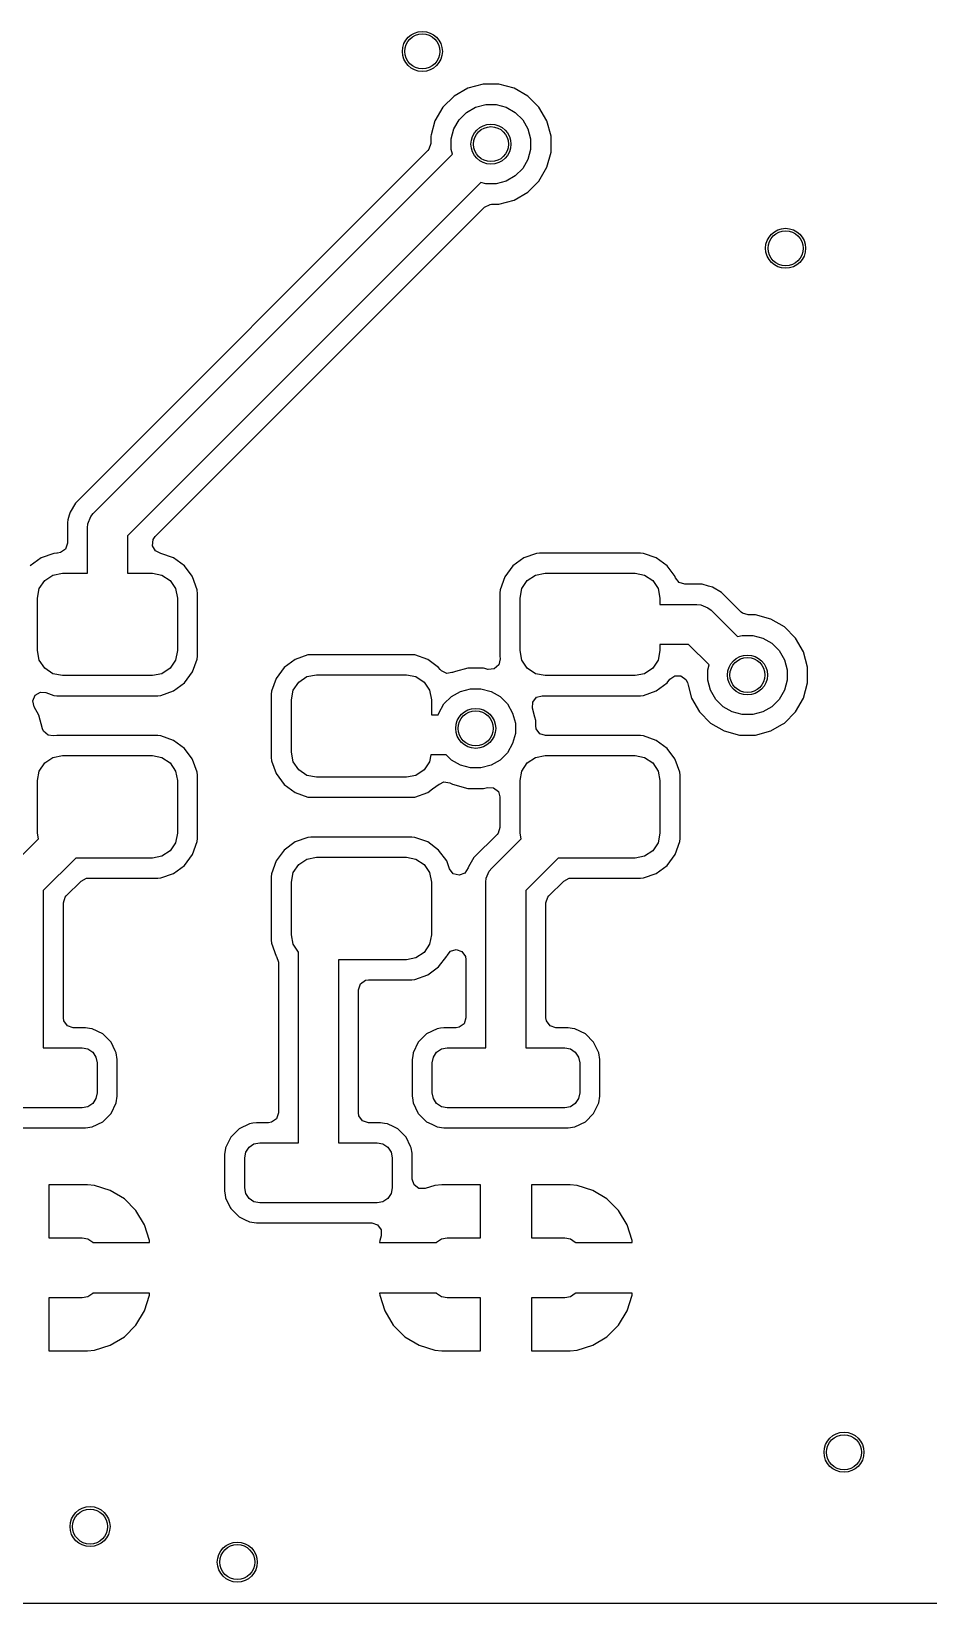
# Model space of a CAD drawing. Extents: x 3.9 to 7.48, y -4.89 to -2.91.
# Drawn here: x 6.009 to 6.362, y -4.887 to -4.268 of the extents above; entities that cross this region are included whole.
import ezdxf

# ---------------------------------------------------------------- set-up
doc = ezdxf.new("R2010")
doc.units = 0
doc.header["$MEASUREMENT"] = 0
doc.layers.add('BLACK', color=7, linetype='CONTINUOUS')

msp = doc.modelspace()

# ---------------------------------------------------------------- linework, layer by layer
at = {"layer": 'BLACK', "linetype": 'CONTINUOUS'}
for p, q in [((6.18656, -4.28888), (6.18055, -4.29049)), ((6.19279, -4.28888), (6.18656, -4.28888)), ((6.1988, -4.29049), (6.19279, -4.28888)), ((6.17516, -4.2936), (6.17076, -4.298)), ((6.18055, -4.29049), (6.17516, -4.2936)), ((6.20419, -4.2936), (6.1988, -4.29049)), ((6.20859, -4.298), (6.20419, -4.2936)), ((6.17076, -4.298), (6.16764, -4.30339)), ((6.17718, -4.30293), (6.18009, -4.30002)), ((6.18009, -4.30002), (6.18365, -4.29797)), ((6.18365, -4.29797), (6.18762, -4.2969)), ((6.18762, -4.2969), (6.19173, -4.2969)), ((6.19173, -4.2969), (6.1957, -4.29797)), ((6.1957, -4.29797), (6.19926, -4.30002)), ((6.19926, -4.30002), (6.20217, -4.30293)), ((6.21171, -4.30339), (6.20859, -4.298)), ((6.16764, -4.30339), (6.16617, -4.30891)), ((6.17406, -4.31046), (6.17513, -4.30649)), ((6.17513, -4.30649), (6.17718, -4.30293)), ((6.20217, -4.30293), (6.20422, -4.30649)), ((6.20422, -4.30649), (6.20529, -4.31046)), ((6.21332, -4.3094), (6.21171, -4.30339)), ((6.16603, -4.31225), (6.16529, -4.31454)), ((6.16617, -4.30891), (6.16603, -4.3094)), ((6.16603, -4.3094), (6.16603, -4.31225)), ((6.17406, -4.31457), (6.17406, -4.31046)), ((6.20529, -4.31046), (6.20529, -4.31457)), ((6.21332, -4.31563), (6.21332, -4.3094)), ((6.16489, -4.315), (6.02606, -4.45384)), ((6.03311, -4.45795), (6.17457, -4.31648)), ((6.16529, -4.31454), (6.16489, -4.315)), ((6.17457, -4.31648), (6.17406, -4.31457)), ((6.20422, -4.31854), (6.20217, -4.3221)), ((6.20529, -4.31457), (6.20422, -4.31854)), ((6.21171, -4.32164), (6.21332, -4.31563)), ((6.19926, -4.32501), (6.1957, -4.32707)), ((6.20217, -4.3221), (6.19926, -4.32501)), ((6.20859, -4.32703), (6.21171, -4.32164)), ((6.18571, -4.32762), (6.04655, -4.46678)), ((6.18762, -4.32813), (6.18571, -4.32762)), ((6.19173, -4.32813), (6.18762, -4.32813)), ((6.1957, -4.32707), (6.19173, -4.32813)), ((6.1988, -4.33455), (6.20419, -4.33143)), ((6.20419, -4.33143), (6.20859, -4.32703)), ((6.05748, -4.46701), (6.18719, -4.3373)), ((6.18719, -4.3373), (6.18934, -4.33621)), ((6.18934, -4.33621), (6.18995, -4.33616)), ((6.18995, -4.33616), (6.19279, -4.33616)), ((6.19279, -4.33616), (6.1988, -4.33455)), ((6.19279, -4.33616), (6.19279, -4.33616)), ((6.02606, -4.45384), (6.02398, -4.45743)), ((6.02317, -4.46044), (6.02291, -4.46144)), ((6.02291, -4.46144), (6.02291, -4.46962)), ((6.02368, -4.45857), (6.02317, -4.46044)), ((6.02317, -4.46044), (6.02317, -4.46044)), ((6.02317, -4.46044), (6.02317, -4.46044)), ((6.02398, -4.45743), (6.02368, -4.45857)), ((6.0308, -4.46352), (6.03095, -4.46198)), ((6.03095, -4.46198), (6.03213, -4.45914)), ((6.03213, -4.45914), (6.03311, -4.45795)), ((6.0308, -4.48141), (6.0308, -4.46352)), ((6.04655, -4.46678), (6.04655, -4.48141)), ((6.05643, -4.47062), (6.05666, -4.46822)), ((6.05666, -4.46822), (6.05748, -4.46701)), ((6.01762, -4.47363), (6.01258, -4.4754)), ((6.01882, -4.47352), (6.01762, -4.47363)), ((6.01762, -4.47363), (6.01762, -4.47363)), ((6.01901, -4.47352), (6.01882, -4.47352)), ((6.02021, -4.47333), (6.01901, -4.47352)), ((6.02216, -4.47191), (6.02021, -4.47333)), ((6.02291, -4.46962), (6.02216, -4.47191)), ((6.05766, -4.47269), (6.05643, -4.47062)), ((6.05951, -4.47349), (6.05766, -4.47269)), ((6.05949, -4.47358), (6.05951, -4.47349)), ((6.05973, -4.47363), (6.05949, -4.47358)), ((6.06477, -4.4754), (6.05973, -4.47363)), ((6.05973, -4.47363), (6.05973, -4.47363)), ((6.05973, -4.47363), (6.05973, -4.47363)), ((6.20762, -4.47363), (6.20258, -4.4754)), ((6.20882, -4.47352), (6.20762, -4.47363)), ((6.20762, -4.47363), (6.20762, -4.47363)), ((6.24853, -4.47352), (6.20882, -4.47352)), ((6.20882, -4.47352), (6.20882, -4.47352)), ((6.24973, -4.47363), (6.24853, -4.47352)), ((6.24853, -4.47352), (6.24853, -4.47352)), ((6.25477, -4.4754), (6.24973, -4.47363)), ((6.24973, -4.47363), (6.24973, -4.47363)), ((6.01258, -4.4754), (6.00828, -4.47857)), ((6.06907, -4.47857), (6.06477, -4.4754)), ((6.072, -4.48254), (6.06907, -4.47857)), ((6.06907, -4.47857), (6.06907, -4.47857)), ((6.06907, -4.47857), (6.06907, -4.47857)), ((6.06907, -4.47857), (6.06907, -4.47857)), ((6.06907, -4.47857), (6.06907, -4.47857)), ((6.19828, -4.47857), (6.1951, -4.48288)), ((6.20258, -4.4754), (6.19828, -4.47857)), ((6.19828, -4.47857), (6.19828, -4.47857)), ((6.25907, -4.47857), (6.25477, -4.4754)), ((6.26214, -4.48273), (6.25907, -4.47857)), ((6.25907, -4.47857), (6.25907, -4.47857)), ((6.25907, -4.47857), (6.25907, -4.47857)), ((6.25907, -4.47857), (6.25907, -4.47857)), ((6.25907, -4.47857), (6.25907, -4.47857)), ((6.01112, -4.49126), (6.01187, -4.48749)), ((6.01187, -4.48749), (6.014, -4.4843)), ((6.014, -4.4843), (6.01719, -4.48216)), ((6.01719, -4.48216), (6.02096, -4.48141)), ((6.02096, -4.48141), (6.0308, -4.48141)), ((6.04655, -4.48141), (6.05639, -4.48141)), ((6.05639, -4.48141), (6.06016, -4.48216)), ((6.06016, -4.48216), (6.06335, -4.4843)), ((6.06335, -4.4843), (6.06548, -4.48749)), ((6.06548, -4.48749), (6.06623, -4.49126)), ((6.07225, -4.48288), (6.072, -4.48254)), ((6.07402, -4.48792), (6.07225, -4.48288)), ((6.1951, -4.48288), (6.19333, -4.48792)), ((6.20112, -4.49126), (6.20186, -4.48749)), ((6.20186, -4.48749), (6.204, -4.4843)), ((6.204, -4.4843), (6.20719, -4.48216)), ((6.20719, -4.48216), (6.21096, -4.48141)), ((6.21096, -4.48141), (6.24639, -4.48141)), ((6.24639, -4.48141), (6.25016, -4.48216)), ((6.25016, -4.48216), (6.25335, -4.4843)), ((6.25335, -4.4843), (6.25548, -4.48749)), ((6.25548, -4.48749), (6.25623, -4.49126)), ((6.26225, -4.48288), (6.26214, -4.48273)), ((6.26237, -4.48321), (6.26225, -4.48288)), ((6.26376, -4.48508), (6.26237, -4.48321)), ((6.26605, -4.48582), (6.26376, -4.48508)), ((6.27283, -4.48582), (6.26605, -4.48582)), ((6.27528, -4.48648), (6.27283, -4.48582)), ((6.27283, -4.48582), (6.27283, -4.48582)), ((6.27684, -4.4869), (6.27528, -4.48648)), ((6.28043, -4.48897), (6.27684, -4.4869)), ((6.27684, -4.4869), (6.27684, -4.4869)), ((6.01112, -4.51193), (6.01112, -4.49126)), ((6.06623, -4.49126), (6.06623, -4.51193)), ((6.07406, -4.48842), (6.07402, -4.48792)), ((6.07413, -4.48912), (6.07406, -4.48842)), ((6.07413, -4.51406), (6.07413, -4.48912)), ((6.07413, -4.48912), (6.07413, -4.48912)), ((6.19333, -4.48792), (6.19322, -4.48912)), ((6.19322, -4.48912), (6.19322, -4.51406)), ((6.19333, -4.48792), (6.19333, -4.48792)), ((6.20112, -4.51193), (6.20112, -4.49126)), ((6.25623, -4.49126), (6.25623, -4.49372)), ((6.28819, -4.49673), (6.28043, -4.48897)), ((6.28043, -4.48897), (6.28043, -4.48897)), ((6.25623, -4.49372), (6.27075, -4.49372)), ((6.27075, -4.49372), (6.27229, -4.49387)), ((6.27229, -4.49387), (6.27512, -4.49504)), ((6.27512, -4.49504), (6.27632, -4.49602)), ((6.27632, -4.49602), (6.28671, -4.50642)), ((6.28866, -4.49713), (6.28819, -4.49673)), ((6.29095, -4.49788), (6.28866, -4.49713)), ((6.29379, -4.49788), (6.29095, -4.49788)), ((6.2998, -4.49949), (6.29379, -4.49788)), ((6.29379, -4.49788), (6.29379, -4.49788)), ((6.30519, -4.5026), (6.2998, -4.49949)), ((6.28671, -4.50642), (6.28862, -4.5059)), ((6.28862, -4.5059), (6.29273, -4.5059)), ((6.29273, -4.5059), (6.2967, -4.50697)), ((6.30959, -4.507), (6.30519, -4.5026)), ((6.01187, -4.51569), (6.01112, -4.51193)), ((6.06623, -4.51193), (6.06548, -4.51569)), ((6.20186, -4.51569), (6.20112, -4.51193)), ((6.25623, -4.51193), (6.25548, -4.51569)), ((6.26749, -4.50947), (6.25623, -4.50947)), ((6.25623, -4.50947), (6.25623, -4.51193)), ((6.27557, -4.51755), (6.26749, -4.50947)), ((6.2967, -4.50697), (6.30026, -4.50902)), ((6.30026, -4.50902), (6.30317, -4.51193)), ((6.30317, -4.51193), (6.30522, -4.51549)), ((6.31271, -4.51239), (6.30959, -4.507)), ((6.014, -4.51889), (6.01187, -4.51569)), ((6.06548, -4.51569), (6.06335, -4.51889)), ((6.07225, -4.52031), (6.07402, -4.51526)), ((6.07402, -4.51526), (6.07413, -4.51406)), ((6.07413, -4.51406), (6.07413, -4.51406)), ((6.11258, -4.5154), (6.10828, -4.51857)), ((6.11762, -4.51363), (6.11258, -4.5154)), ((6.11882, -4.51352), (6.11762, -4.51363)), ((6.11762, -4.51363), (6.11762, -4.51363)), ((6.15853, -4.51352), (6.11882, -4.51352)), ((6.11882, -4.51352), (6.11882, -4.51352)), ((6.15973, -4.51363), (6.15853, -4.51352)), ((6.15853, -4.51352), (6.15853, -4.51352)), ((6.16477, -4.5154), (6.15973, -4.51363)), ((6.15973, -4.51363), (6.15973, -4.51363)), ((6.16907, -4.51857), (6.16477, -4.5154)), ((6.1928, -4.51754), (6.19099, -4.51913)), ((6.19333, -4.51519), (6.1928, -4.51754)), ((6.19322, -4.51406), (6.19333, -4.51519)), ((6.204, -4.51889), (6.20186, -4.51569)), ((6.25548, -4.51569), (6.25335, -4.51889)), ((6.27506, -4.51946), (6.27557, -4.51755)), ((6.30522, -4.51549), (6.30629, -4.51946)), ((6.31432, -4.5184), (6.31271, -4.51239)), ((6.31432, -4.52463), (6.31432, -4.5184)), ((6.01719, -4.52102), (6.014, -4.51889)), ((6.02096, -4.52177), (6.01719, -4.52102)), ((6.05639, -4.52177), (6.02096, -4.52177)), ((6.06016, -4.52102), (6.05639, -4.52177)), ((6.06335, -4.51889), (6.06016, -4.52102)), ((6.06477, -4.52778), (6.06907, -4.52461)), ((6.06907, -4.52461), (6.07225, -4.52031)), ((6.1051, -4.52288), (6.10333, -4.52792)), ((6.10828, -4.51857), (6.1051, -4.52288)), ((6.10828, -4.51857), (6.10828, -4.51857)), ((6.11186, -4.52749), (6.114, -4.5243)), ((6.114, -4.5243), (6.11719, -4.52216)), ((6.11719, -4.52216), (6.12096, -4.52141)), ((6.12096, -4.52141), (6.15639, -4.52141)), ((6.15639, -4.52141), (6.16016, -4.52216)), ((6.16016, -4.52216), (6.16335, -4.5243)), ((6.16335, -4.5243), (6.16548, -4.52749)), ((6.16963, -4.51933), (6.16907, -4.51857)), ((6.16907, -4.51857), (6.16907, -4.51857)), ((6.17016, -4.51991), (6.16963, -4.51933)), ((6.17236, -4.52089), (6.17016, -4.51991)), ((6.17427, -4.52048), (6.17236, -4.52089)), ((6.17431, -4.52058), (6.17427, -4.52048)), ((6.17455, -4.52049), (6.17431, -4.52058)), ((6.17571, -4.52017), (6.17455, -4.52049)), ((6.18056, -4.51888), (6.17571, -4.52017)), ((6.18679, -4.51888), (6.18056, -4.51888)), ((6.18731, -4.51901), (6.18679, -4.51888)), ((6.18844, -4.51932), (6.18731, -4.51901)), ((6.18859, -4.51936), (6.18844, -4.51932)), ((6.19099, -4.51913), (6.18859, -4.51936)), ((6.20719, -4.52102), (6.204, -4.51889)), ((6.21096, -4.52177), (6.20719, -4.52102)), ((6.24639, -4.52177), (6.21096, -4.52177)), ((6.25016, -4.52102), (6.24639, -4.52177)), ((6.25335, -4.51889), (6.25016, -4.52102)), ((6.25477, -4.52778), (6.25907, -4.52461)), ((6.25907, -4.52461), (6.2601, -4.52322)), ((6.2601, -4.52322), (6.26206, -4.52181)), ((6.26206, -4.52181), (6.26447, -4.52183)), ((6.26447, -4.52183), (6.26641, -4.52326)), ((6.26641, -4.52326), (6.267, -4.52452)), ((6.267, -4.52452), (6.26726, -4.52548)), ((6.27506, -4.52357), (6.27506, -4.51946)), ((6.27613, -4.52754), (6.27506, -4.52357)), ((6.30629, -4.52357), (6.30522, -4.52754)), ((6.30629, -4.51946), (6.30629, -4.52357)), ((6.31271, -4.53064), (6.31432, -4.52463)), ((6.00929, -4.53171), (6.01026, -4.52951)), ((6.01026, -4.52951), (6.01235, -4.52831)), ((6.01235, -4.52831), (6.01445, -4.52844)), ((6.01445, -4.52844), (6.01762, -4.52955)), ((6.01762, -4.52955), (6.01882, -4.52966)), ((6.01882, -4.52966), (6.01882, -4.52966)), ((6.01882, -4.52966), (6.01882, -4.52966)), ((6.01882, -4.52966), (6.05853, -4.52966)), ((6.05853, -4.52966), (6.05973, -4.52955)), ((6.05853, -4.52966), (6.05853, -4.52966)), ((6.05973, -4.52955), (6.06477, -4.52778)), ((6.10333, -4.52792), (6.10322, -4.52912)), ((6.10322, -4.52912), (6.10322, -4.55406)), ((6.10333, -4.52792), (6.10333, -4.52792)), ((6.11112, -4.53126), (6.11186, -4.52749)), ((6.16548, -4.52749), (6.16623, -4.53126)), ((6.17118, -4.53293), (6.17409, -4.53002)), ((6.17409, -4.53002), (6.17765, -4.52797)), ((6.17765, -4.52797), (6.18162, -4.5269)), ((6.18162, -4.5269), (6.18573, -4.5269)), ((6.18573, -4.5269), (6.1897, -4.52797)), ((6.1897, -4.52797), (6.19326, -4.53002)), ((6.19326, -4.53002), (6.19617, -4.53293)), ((6.20615, -4.53216), (6.20766, -4.53029)), ((6.20766, -4.53029), (6.20979, -4.52966)), ((6.20979, -4.52966), (6.24853, -4.52966)), ((6.24853, -4.52966), (6.24973, -4.52955)), ((6.24853, -4.52966), (6.24853, -4.52966)), ((6.24973, -4.52955), (6.25477, -4.52778)), ((6.26726, -4.52548), (6.26864, -4.53064)), ((6.26864, -4.53064), (6.27176, -4.53603)), ((6.27818, -4.5311), (6.27613, -4.52754)), ((6.30522, -4.52754), (6.30317, -4.5311)), ((6.30959, -4.53603), (6.31271, -4.53064)), ((6.00979, -4.53407), (6.00929, -4.53171)), ((6.01171, -4.53739), (6.00979, -4.53407)), ((6.11112, -4.55193), (6.11112, -4.53126)), ((6.16623, -4.53126), (6.16623, -4.53716)), ((6.16895, -4.53716), (6.16913, -4.53649)), ((6.16913, -4.53649), (6.17118, -4.53293)), ((6.19617, -4.53293), (6.19822, -4.53649)), ((6.19822, -4.53649), (6.19929, -4.54046)), ((6.20602, -4.53457), (6.20615, -4.53216)), ((6.20696, -4.53809), (6.20602, -4.53457)), ((6.27176, -4.53603), (6.27616, -4.54043)), ((6.28109, -4.53401), (6.27818, -4.5311)), ((6.28465, -4.53607), (6.28109, -4.53401)), ((6.28862, -4.53713), (6.28465, -4.53607)), ((6.2967, -4.53607), (6.29273, -4.53713)), ((6.30026, -4.53401), (6.2967, -4.53607)), ((6.30317, -4.5311), (6.30026, -4.53401)), ((6.30519, -4.54043), (6.30959, -4.53603)), ((6.01312, -4.54266), (6.01171, -4.53739)), ((6.01352, -4.54362), (6.01312, -4.54266)), ((6.16623, -4.53716), (6.16895, -4.53716)), ((6.19929, -4.54046), (6.19929, -4.54457)), ((6.20732, -4.5394), (6.20696, -4.53809)), ((6.20732, -4.54147), (6.20732, -4.5394)), ((6.20751, -4.54268), (6.20732, -4.54147)), ((6.20892, -4.54463), (6.20751, -4.54268)), ((6.27616, -4.54043), (6.28155, -4.54355)), ((6.29273, -4.53713), (6.28862, -4.53713)), ((6.2998, -4.54355), (6.30426, -4.54097)), ((6.30426, -4.54097), (6.30519, -4.54043)), ((6.01532, -4.54522), (6.01352, -4.54362)), ((6.01738, -4.54543), (6.01532, -4.54522)), ((6.01739, -4.54551), (6.01738, -4.54543)), ((6.01882, -4.54537), (6.01739, -4.54551)), ((6.05853, -4.54537), (6.01882, -4.54537)), ((6.01882, -4.54537), (6.01882, -4.54537)), ((6.05973, -4.54548), (6.05853, -4.54537)), ((6.05853, -4.54537), (6.05853, -4.54537)), ((6.06477, -4.54725), (6.05973, -4.54548)), ((6.05973, -4.54548), (6.05973, -4.54548)), ((6.06907, -4.55042), (6.06477, -4.54725)), ((6.19822, -4.54854), (6.19617, -4.5521)), ((6.19929, -4.54457), (6.19822, -4.54854)), ((6.21121, -4.54537), (6.20892, -4.54463)), ((6.24853, -4.54537), (6.21121, -4.54537)), ((6.24973, -4.54548), (6.24853, -4.54537)), ((6.24853, -4.54537), (6.24853, -4.54537)), ((6.25477, -4.54725), (6.24973, -4.54548)), ((6.24973, -4.54548), (6.24973, -4.54548)), ((6.25907, -4.55042), (6.25477, -4.54725)), ((6.28155, -4.54355), (6.28756, -4.54516)), ((6.28756, -4.54516), (6.28756, -4.54516)), ((6.28756, -4.54516), (6.29379, -4.54516)), ((6.29379, -4.54516), (6.2998, -4.54355)), ((6.29379, -4.54516), (6.29379, -4.54516)), ((6.014, -4.55615), (6.01719, -4.55401)), ((6.01719, -4.55401), (6.02096, -4.55326)), ((6.02096, -4.55326), (6.05639, -4.55326)), ((6.05639, -4.55326), (6.06016, -4.55401)), ((6.06016, -4.55401), (6.06335, -4.55615)), ((6.07206, -4.55447), (6.06907, -4.55042)), ((6.06907, -4.55042), (6.06907, -4.55042)), ((6.06907, -4.55042), (6.06907, -4.55042)), ((6.06907, -4.55042), (6.06907, -4.55042)), ((6.06907, -4.55042), (6.06907, -4.55042)), ((6.07225, -4.55473), (6.07206, -4.55447)), ((6.07402, -4.55977), (6.07225, -4.55473)), ((6.10322, -4.55406), (6.10333, -4.55526)), ((6.10333, -4.55526), (6.10333, -4.55526)), ((6.10333, -4.55526), (6.1051, -4.56031)), ((6.11186, -4.55569), (6.11112, -4.55193)), ((6.16604, -4.55291), (6.16548, -4.55569)), ((6.17199, -4.55291), (6.16604, -4.55291)), ((6.17409, -4.55501), (6.17199, -4.55291)), ((6.17765, -4.55707), (6.17409, -4.55501)), ((6.19326, -4.55501), (6.1897, -4.55707)), ((6.19617, -4.5521), (6.19326, -4.55501)), ((6.204, -4.55615), (6.20719, -4.55401)), ((6.20719, -4.55401), (6.21096, -4.55326)), ((6.21096, -4.55326), (6.24639, -4.55326)), ((6.24639, -4.55326), (6.25016, -4.55401)), ((6.25016, -4.55401), (6.25335, -4.55615)), ((6.26206, -4.55447), (6.25907, -4.55042)), ((6.25907, -4.55042), (6.25907, -4.55042)), ((6.25907, -4.55042), (6.25907, -4.55042)), ((6.25907, -4.55042), (6.25907, -4.55042)), ((6.25907, -4.55042), (6.25907, -4.55042)), ((6.26225, -4.55473), (6.26206, -4.55447)), ((6.26402, -4.55977), (6.26225, -4.55473)), ((6.01112, -4.56311), (6.01187, -4.55934)), ((6.01187, -4.55934), (6.014, -4.55615)), ((6.06335, -4.55615), (6.06548, -4.55934)), ((6.06548, -4.55934), (6.06623, -4.56311)), ((6.07413, -4.56097), (6.07402, -4.55977)), ((6.07413, -4.58591), (6.07413, -4.56097)), ((6.07413, -4.56097), (6.07413, -4.56097)), ((6.1051, -4.56031), (6.10828, -4.56461)), ((6.114, -4.55889), (6.11186, -4.55569)), ((6.11719, -4.56102), (6.114, -4.55889)), ((6.12096, -4.56177), (6.11719, -4.56102)), ((6.15639, -4.56177), (6.12096, -4.56177)), ((6.16016, -4.56102), (6.15639, -4.56177)), ((6.16335, -4.55889), (6.16016, -4.56102)), ((6.16548, -4.55569), (6.16335, -4.55889)), ((6.18162, -4.55813), (6.17765, -4.55707)), ((6.18573, -4.55813), (6.18162, -4.55813)), ((6.1897, -4.55707), (6.18573, -4.55813)), ((6.20112, -4.56311), (6.20186, -4.55934)), ((6.20186, -4.55934), (6.204, -4.55615)), ((6.25335, -4.55615), (6.25548, -4.55934)), ((6.25548, -4.55934), (6.25623, -4.56311)), ((6.26413, -4.56097), (6.26402, -4.55977)), ((6.26413, -4.58591), (6.26413, -4.56097)), ((6.26413, -4.56097), (6.26413, -4.56097)), ((6.01112, -4.58378), (6.01112, -4.56311)), ((6.06623, -4.56311), (6.06623, -4.58378)), ((6.10828, -4.56461), (6.10828, -4.56461)), ((6.10828, -4.56461), (6.10828, -4.56461)), ((6.10828, -4.56461), (6.10828, -4.56461)), ((6.10828, -4.56461), (6.10828, -4.56461)), ((6.10828, -4.56461), (6.11258, -4.56778)), ((6.11258, -4.56778), (6.11258, -4.56778)), ((6.11258, -4.56778), (6.11258, -4.56778)), ((6.11258, -4.56778), (6.11762, -4.56955)), ((6.15973, -4.56955), (6.16477, -4.56778)), ((6.16477, -4.56778), (6.1667, -4.56636)), ((6.1667, -4.56636), (6.16931, -4.56444)), ((6.16931, -4.56444), (6.16936, -4.5645)), ((6.16936, -4.5645), (6.17115, -4.56359)), ((6.17115, -4.56359), (6.17353, -4.56396)), ((6.17353, -4.56396), (6.17371, -4.56406)), ((6.17371, -4.56406), (6.17455, -4.56455)), ((6.17455, -4.56455), (6.18056, -4.56616)), ((6.18056, -4.56616), (6.18056, -4.56616)), ((6.18056, -4.56616), (6.18679, -4.56616)), ((6.18679, -4.56616), (6.18832, -4.56575)), ((6.18679, -4.56616), (6.18679, -4.56616)), ((6.18832, -4.56575), (6.19072, -4.56588)), ((6.19072, -4.56588), (6.19259, -4.56739)), ((6.19259, -4.56739), (6.19322, -4.56951)), ((6.20112, -4.58378), (6.20112, -4.56311)), ((6.25623, -4.56311), (6.25623, -4.58378)), ((6.11762, -4.56955), (6.11882, -4.56966)), ((6.11882, -4.56966), (6.11882, -4.56966)), ((6.11882, -4.56966), (6.11882, -4.56966)), ((6.11882, -4.56966), (6.15853, -4.56966)), ((6.15853, -4.56966), (6.15973, -4.56955)), ((6.15853, -4.56966), (6.15853, -4.56966)), ((6.19322, -4.56951), (6.19322, -4.58154)), ((6.00002, -4.59752), (6.01155, -4.58598)), ((6.01155, -4.58598), (6.01112, -4.58378)), ((6.06623, -4.58378), (6.06548, -4.58754)), ((6.07402, -4.58711), (6.07413, -4.58591)), ((6.07413, -4.58591), (6.07413, -4.58591)), ((6.11762, -4.58548), (6.11258, -4.58725)), ((6.11882, -4.58537), (6.11762, -4.58548)), ((6.11762, -4.58548), (6.11762, -4.58548)), ((6.15853, -4.58537), (6.11882, -4.58537)), ((6.11882, -4.58537), (6.11882, -4.58537)), ((6.15973, -4.58548), (6.15853, -4.58537)), ((6.15853, -4.58537), (6.15853, -4.58537)), ((6.16477, -4.58725), (6.15973, -4.58548)), ((6.15973, -4.58548), (6.15973, -4.58548)), ((6.19208, -4.58429), (6.18297, -4.59341)), ((6.19002, -4.59752), (6.20155, -4.58598)), ((6.19248, -4.58383), (6.19208, -4.58429)), ((6.19322, -4.58154), (6.19248, -4.58383)), ((6.20155, -4.58598), (6.20112, -4.58378)), ((6.25623, -4.58378), (6.25548, -4.58754)), ((6.26402, -4.58711), (6.26413, -4.58591)), ((6.26413, -4.58591), (6.26413, -4.58591)), ((6.06335, -4.59074), (6.06016, -4.59287)), ((6.06548, -4.58754), (6.06335, -4.59074)), ((6.06907, -4.59646), (6.07225, -4.59216)), ((6.07225, -4.59216), (6.07402, -4.58711)), ((6.10828, -4.59042), (6.1051, -4.59473)), ((6.11258, -4.58725), (6.10828, -4.59042)), ((6.10828, -4.59042), (6.10828, -4.59042)), ((6.16907, -4.59042), (6.16477, -4.58725)), ((6.17225, -4.59473), (6.16907, -4.59042)), ((6.16907, -4.59042), (6.16907, -4.59042)), ((6.16907, -4.59042), (6.16907, -4.59042)), ((6.16907, -4.59042), (6.16907, -4.59042)), ((6.16907, -4.59042), (6.16907, -4.59042)), ((6.25335, -4.59074), (6.25016, -4.59287)), ((6.25548, -4.58754), (6.25335, -4.59074)), ((6.25907, -4.59646), (6.26225, -4.59216)), ((6.26225, -4.59216), (6.26402, -4.58711)), ((6.02619, -4.59362), (6.01346, -4.60635)), ((6.05639, -4.59362), (6.02619, -4.59362)), ((6.06016, -4.59287), (6.05639, -4.59362)), ((6.06477, -4.59963), (6.06907, -4.59646)), ((6.1051, -4.59473), (6.10333, -4.59977)), ((6.11186, -4.59934), (6.114, -4.59615)), ((6.114, -4.59615), (6.11719, -4.59401)), ((6.11719, -4.59401), (6.12096, -4.59326)), ((6.12096, -4.59326), (6.15639, -4.59326)), ((6.15639, -4.59326), (6.16016, -4.59401)), ((6.16016, -4.59401), (6.16335, -4.59615)), ((6.16335, -4.59615), (6.16548, -4.59934)), ((6.17332, -4.59777), (6.17225, -4.59473)), ((6.17336, -4.59788), (6.17332, -4.59777)), ((6.17487, -4.59975), (6.17336, -4.59788)), ((6.18076, -4.59749), (6.17945, -4.59951)), ((6.18089, -4.597), (6.18076, -4.59749)), ((6.18297, -4.59341), (6.18089, -4.597)), ((6.18089, -4.597), (6.18089, -4.597)), ((6.18297, -4.59341), (6.18297, -4.59341)), ((6.18786, -4.60155), (6.18904, -4.59871)), ((6.18904, -4.59871), (6.19002, -4.59752)), ((6.21619, -4.59362), (6.20346, -4.60635)), ((6.24639, -4.59362), (6.21619, -4.59362)), ((6.25016, -4.59287), (6.24639, -4.59362)), ((6.25477, -4.59963), (6.25907, -4.59646)), ((6.02249, -4.60848), (6.02832, -4.60265)), ((6.02832, -4.60265), (6.03046, -4.60156)), ((6.03046, -4.60156), (6.03107, -4.60151)), ((6.03107, -4.60151), (6.05853, -4.60151)), ((6.05853, -4.60151), (6.05973, -4.6014)), ((6.05853, -4.60151), (6.05853, -4.60151)), ((6.05973, -4.6014), (6.06477, -4.59963)), ((6.10333, -4.59977), (6.10322, -4.60097)), ((6.10322, -4.60097), (6.10322, -4.62591)), ((6.10333, -4.59977), (6.10333, -4.59977)), ((6.11112, -4.60311), (6.11186, -4.59934)), ((6.11112, -4.62378), (6.11112, -4.60311)), ((6.16548, -4.59934), (6.16623, -4.60311)), ((6.16623, -4.60311), (6.16623, -4.62378)), ((6.1772, -4.60038), (6.17487, -4.59975)), ((6.17945, -4.59951), (6.1772, -4.60038)), ((6.18771, -4.60309), (6.18786, -4.60155)), ((6.18771, -4.6683), (6.18771, -4.60309)), ((6.21249, -4.60848), (6.21832, -4.60265)), ((6.21832, -4.60265), (6.22046, -4.60156)), ((6.22046, -4.60156), (6.22107, -4.60151)), ((6.22107, -4.60151), (6.24853, -4.60151)), ((6.24853, -4.60151), (6.24973, -4.6014)), ((6.24853, -4.60151), (6.24853, -4.60151)), ((6.24973, -4.6014), (6.25477, -4.59963)), ((6.01346, -4.60635), (6.01346, -4.6683)), ((6.02135, -4.61123), (6.0221, -4.60894)), ((6.02135, -4.65651), (6.02135, -4.61123)), ((6.0221, -4.60894), (6.02249, -4.60848)), ((6.20346, -4.60635), (6.20346, -4.6683)), ((6.21135, -4.61123), (6.2121, -4.60894)), ((6.21135, -4.65651), (6.21135, -4.61123)), ((6.2121, -4.60894), (6.21249, -4.60848)), ((6.10322, -4.62591), (6.10333, -4.62711)), ((6.10333, -4.62711), (6.10333, -4.62711)), ((6.10333, -4.62711), (6.1051, -4.63216)), ((6.11186, -4.62754), (6.11112, -4.62378)), ((6.11389, -4.63058), (6.11186, -4.62754)), ((6.16548, -4.62754), (6.16335, -4.63074)), ((6.16623, -4.62378), (6.16548, -4.62754)), ((6.1737, -4.63027), (6.17601, -4.62958)), ((6.17601, -4.62958), (6.17828, -4.63037)), ((6.1051, -4.63216), (6.10524, -4.63234)), ((6.10524, -4.63234), (6.106, -4.63463)), ((6.106, -4.63463), (6.106, -4.63466)), ((6.106, -4.63466), (6.106, -4.69391)), ((6.11389, -4.70571), (6.11389, -4.63058)), ((6.15639, -4.63362), (6.12964, -4.63362)), ((6.12964, -4.63362), (6.12964, -4.70571)), ((6.16016, -4.63287), (6.15639, -4.63362)), ((6.16335, -4.63074), (6.16016, -4.63287)), ((6.16907, -4.63646), (6.17225, -4.63216)), ((6.17225, -4.63216), (6.17239, -4.6319)), ((6.17225, -4.63216), (6.17225, -4.63216)), ((6.17239, -4.6319), (6.17244, -4.63193)), ((6.17244, -4.63193), (6.1737, -4.63027)), ((6.17828, -4.63037), (6.17965, -4.63235)), ((6.17965, -4.63235), (6.17982, -4.63347)), ((6.17982, -4.63347), (6.17982, -4.65651)), ((6.13828, -4.64312), (6.14023, -4.6417)), ((6.14023, -4.6417), (6.14143, -4.64151)), ((6.14143, -4.64151), (6.15853, -4.64151)), ((6.15853, -4.64151), (6.15973, -4.6414)), ((6.15853, -4.64151), (6.15853, -4.64151)), ((6.15973, -4.6414), (6.16477, -4.63963)), ((6.16477, -4.63963), (6.16907, -4.63646)), ((6.13753, -4.64541), (6.13828, -4.64312)), ((6.13753, -4.69391), (6.13753, -4.64541)), ((6.02154, -4.65772), (6.02135, -4.65651)), ((6.02296, -4.65967), (6.02154, -4.65772)), ((6.02525, -4.66041), (6.02296, -4.65967)), ((6.03002, -4.66041), (6.02525, -4.66041)), ((6.03163, -4.66064), (6.03002, -4.66041)), ((6.03002, -4.66041), (6.03002, -4.66041)), ((6.03271, -4.6608), (6.03163, -4.66064)), ((6.03684, -4.66282), (6.03271, -4.6608)), ((6.16846, -4.6608), (6.16433, -4.66282)), ((6.1698, -4.66061), (6.16846, -4.6608)), ((6.17114, -4.66041), (6.1698, -4.66061)), ((6.17592, -4.66041), (6.17114, -4.66041)), ((6.17712, -4.66022), (6.17592, -4.66041)), ((6.17907, -4.6588), (6.17712, -4.66022)), ((6.17982, -4.65651), (6.17907, -4.6588)), ((6.21154, -4.65772), (6.21135, -4.65651)), ((6.21296, -4.65967), (6.21154, -4.65772)), ((6.21525, -4.66041), (6.21296, -4.65967)), ((6.22002, -4.66041), (6.21525, -4.66041)), ((6.22163, -4.66064), (6.22002, -4.66041)), ((6.22002, -4.66041), (6.22002, -4.66041)), ((6.22271, -4.6608), (6.22163, -4.66064)), ((6.22684, -4.66282), (6.22271, -4.6608)), ((6.0401, -4.66608), (6.03684, -4.66282)), ((6.03684, -4.66282), (6.03684, -4.66282)), ((6.04174, -4.66943), (6.0401, -4.66608)), ((6.0401, -4.66608), (6.0401, -4.66608)), ((6.16107, -4.66608), (6.15905, -4.67022)), ((6.16433, -4.66282), (6.16107, -4.66608)), ((6.2301, -4.66608), (6.22684, -4.66282)), ((6.22684, -4.66282), (6.22684, -4.66282)), ((6.23174, -4.66943), (6.2301, -4.66608)), ((6.2301, -4.66608), (6.2301, -4.66608)), ((6.01346, -4.6683), (6.02871, -4.6683)), ((6.02871, -4.6683), (6.03097, -4.66875)), ((6.03097, -4.66875), (6.03289, -4.67003)), ((6.03289, -4.67003), (6.03417, -4.67195)), ((6.03417, -4.67195), (6.03462, -4.67421)), ((6.04212, -4.67022), (6.04174, -4.66943)), ((6.04251, -4.6729), (6.04212, -4.67022)), ((6.04251, -4.68733), (6.04251, -4.6729)), ((6.15887, -4.67143), (6.15866, -4.6729)), ((6.15866, -4.6729), (6.15866, -4.68733)), ((6.15905, -4.67022), (6.15887, -4.67143)), ((6.16655, -4.67421), (6.167, -4.67195)), ((6.167, -4.67195), (6.16828, -4.67003)), ((6.16828, -4.67003), (6.17019, -4.66875)), ((6.17019, -4.66875), (6.17245, -4.6683)), ((6.17245, -4.6683), (6.18771, -4.6683)), ((6.20346, -4.6683), (6.21871, -4.6683)), ((6.21871, -4.6683), (6.22097, -4.66875)), ((6.22097, -4.66875), (6.22289, -4.67003)), ((6.22289, -4.67003), (6.22417, -4.67195)), ((6.22417, -4.67195), (6.22462, -4.67421)), ((6.23212, -4.67022), (6.23174, -4.66943)), ((6.23251, -4.6729), (6.23212, -4.67022)), ((6.23251, -4.68733), (6.23251, -4.6729)), ((6.03462, -4.67421), (6.03462, -4.68602)), ((6.16655, -4.68602), (6.16655, -4.67421)), ((6.22462, -4.67421), (6.22462, -4.68602)), ((6.03097, -4.69148), (6.02871, -4.69193)), ((6.03289, -4.6902), (6.03097, -4.69148)), ((6.03417, -4.68828), (6.03289, -4.6902)), ((6.03462, -4.68602), (6.03417, -4.68828)), ((6.0401, -4.69415), (6.04212, -4.69001)), ((6.04212, -4.69001), (6.04251, -4.68733)), ((6.15866, -4.68733), (6.15876, -4.68803)), ((6.15876, -4.68803), (6.15905, -4.69001)), ((6.15905, -4.69001), (6.16095, -4.69391)), ((6.167, -4.68828), (6.16655, -4.68602)), ((6.16828, -4.6902), (6.167, -4.68828)), ((6.17019, -4.69148), (6.16828, -4.6902)), ((6.17245, -4.69193), (6.17019, -4.69148)), ((6.22097, -4.69148), (6.21871, -4.69193)), ((6.22289, -4.6902), (6.22097, -4.69148)), ((6.22417, -4.68828), (6.22289, -4.6902)), ((6.22462, -4.68602), (6.22417, -4.68828)), ((6.2301, -4.69415), (6.23212, -4.69001)), ((6.23212, -4.69001), (6.23251, -4.68733)), ((6.02871, -4.69193), (5.98245, -4.69193)), ((6.03271, -4.69943), (6.03684, -4.69741)), ((6.03684, -4.69741), (6.0401, -4.69415)), ((6.09733, -4.69781), (6.09598, -4.69801)), ((6.1021, -4.69781), (6.09733, -4.69781)), ((6.1033, -4.69762), (6.1021, -4.69781)), ((6.10525, -4.69621), (6.1033, -4.69762)), ((6.106, -4.69391), (6.10525, -4.69621)), ((6.13772, -4.69512), (6.13753, -4.69391)), ((6.13914, -4.69707), (6.13772, -4.69512)), ((6.14143, -4.69781), (6.13914, -4.69707)), ((6.1462, -4.69781), (6.14143, -4.69781)), ((6.14781, -4.69805), (6.1462, -4.69781)), ((6.1462, -4.69781), (6.1462, -4.69781)), ((6.16095, -4.69391), (6.16107, -4.69415)), ((6.16107, -4.69415), (6.16433, -4.69741)), ((6.16433, -4.69741), (6.16639, -4.69842)), ((6.21871, -4.69193), (6.17245, -4.69193)), ((6.22271, -4.69943), (6.22684, -4.69741)), ((6.22684, -4.69741), (6.2301, -4.69415)), ((5.98115, -4.69982), (6.03002, -4.69982)), ((6.03002, -4.69982), (6.03271, -4.69943)), ((6.03002, -4.69982), (6.03002, -4.69982)), ((6.08725, -4.70348), (6.08523, -4.70762)), ((6.09051, -4.70023), (6.08725, -4.70348)), ((6.09464, -4.6982), (6.09051, -4.70023)), ((6.09598, -4.69801), (6.09464, -4.6982)), ((6.14889, -4.6982), (6.14781, -4.69805)), ((6.1514, -4.69943), (6.14889, -4.6982)), ((6.15302, -4.70023), (6.1514, -4.69943)), ((6.15628, -4.70348), (6.15302, -4.70023)), ((6.15804, -4.70709), (6.15628, -4.70348)), ((6.15628, -4.70348), (6.15628, -4.70348)), ((6.16639, -4.69842), (6.16846, -4.69943)), ((6.16846, -4.69943), (6.16846, -4.69943)), ((6.16846, -4.69943), (6.16846, -4.69943)), ((6.16846, -4.69943), (6.17114, -4.69982)), ((6.17114, -4.69982), (6.17115, -4.69982)), ((6.17115, -4.69982), (6.22002, -4.69982)), ((6.22002, -4.69982), (6.22271, -4.69943)), ((6.22002, -4.69982), (6.22002, -4.69982)), ((6.0852, -4.70784), (6.08484, -4.7103)), ((6.08484, -4.7103), (6.08484, -4.72473)), ((6.08523, -4.70762), (6.0852, -4.70784)), ((6.09273, -4.71161), (6.09318, -4.70935)), ((6.09318, -4.70935), (6.09446, -4.70744)), ((6.09446, -4.70744), (6.09638, -4.70616)), ((6.09638, -4.70616), (6.09864, -4.70571)), ((6.09864, -4.70571), (6.11389, -4.70571)), ((6.12964, -4.70571), (6.1449, -4.70571)), ((6.1449, -4.70571), (6.14716, -4.70616)), ((6.14716, -4.70616), (6.14907, -4.70744)), ((6.14907, -4.70744), (6.15035, -4.70935)), ((6.15035, -4.70935), (6.1508, -4.71161)), ((6.1583, -4.70762), (6.15804, -4.70709)), ((6.15862, -4.70982), (6.1583, -4.70762)), ((6.15869, -4.7103), (6.15862, -4.70982)), ((6.15869, -4.71996), (6.15869, -4.7103)), ((6.09273, -4.72342), (6.09273, -4.71161)), ((6.1508, -4.71161), (6.1508, -4.72342)), ((6.03088, -4.72224), (6.01558, -4.72224)), ((6.01558, -4.72224), (6.01558, -4.72224)), ((6.01558, -4.72224), (6.01558, -4.74311)), ((6.03358, -4.72249), (6.03088, -4.72224)), ((6.03978, -4.72442), (6.03358, -4.72249)), ((6.03358, -4.72249), (6.03358, -4.72249)), ((6.15941, -4.72221), (6.15869, -4.71996)), ((6.16134, -4.72365), (6.15941, -4.72221)), ((6.16759, -4.72249), (6.16375, -4.72368)), ((6.17029, -4.72224), (6.16759, -4.72249)), ((6.16759, -4.72249), (6.16759, -4.72249)), ((6.18558, -4.72224), (6.17029, -4.72224)), ((6.18558, -4.74311), (6.18558, -4.72224)), ((6.18558, -4.72224), (6.18558, -4.72224)), ((6.22088, -4.72224), (6.20558, -4.72224)), ((6.20558, -4.72224), (6.20558, -4.72224)), ((6.20558, -4.72224), (6.20558, -4.74311)), ((6.22358, -4.72249), (6.22088, -4.72224)), ((6.22978, -4.72442), (6.22358, -4.72249)), ((6.22358, -4.72249), (6.22358, -4.72249)), ((6.04535, -4.72778), (6.03978, -4.72442)), ((6.03978, -4.72442), (6.03978, -4.72442)), ((6.04994, -4.73238), (6.04535, -4.72778)), ((6.08484, -4.72473), (6.08504, -4.72615)), ((6.08504, -4.72615), (6.08523, -4.72741)), ((6.08523, -4.72741), (6.08706, -4.73116)), ((6.09318, -4.72568), (6.09273, -4.72342)), ((6.09446, -4.7276), (6.09318, -4.72568)), ((6.09638, -4.72888), (6.09446, -4.7276)), ((6.09864, -4.72933), (6.09638, -4.72888)), ((6.14716, -4.72888), (6.1449, -4.72933)), ((6.14907, -4.7276), (6.14716, -4.72888)), ((6.15035, -4.72568), (6.14907, -4.7276)), ((6.1508, -4.72342), (6.15035, -4.72568)), ((6.16375, -4.72368), (6.16134, -4.72365)), ((6.23535, -4.72778), (6.22978, -4.72442)), ((6.22978, -4.72442), (6.22978, -4.72442)), ((6.23994, -4.73238), (6.23535, -4.72778)), ((6.05331, -4.73794), (6.04994, -4.73238)), ((6.08706, -4.73116), (6.08725, -4.73155)), ((6.08725, -4.73155), (6.09051, -4.73481)), ((6.09051, -4.73481), (6.09262, -4.73584)), ((6.1449, -4.72933), (6.09864, -4.72933)), ((6.24331, -4.73794), (6.23994, -4.73238)), ((6.05524, -4.74415), (6.05331, -4.73794)), ((6.05331, -4.73794), (6.05331, -4.73794)), ((6.09262, -4.73584), (6.09464, -4.73683)), ((6.09464, -4.73683), (6.09464, -4.73683)), ((6.09464, -4.73683), (6.09464, -4.73683)), ((6.09464, -4.73683), (6.09733, -4.73722)), ((6.09733, -4.73722), (6.09733, -4.73722)), ((6.09733, -4.73722), (6.14279, -4.73722)), ((6.14279, -4.73722), (6.14508, -4.73797)), ((6.14508, -4.73797), (6.1465, -4.73991)), ((6.1465, -4.73991), (6.14651, -4.74228)), ((6.24524, -4.74415), (6.24331, -4.73794)), ((6.24331, -4.73794), (6.24331, -4.73794)), ((6.01558, -4.74311), (6.02871, -4.74311)), ((6.02871, -4.74311), (6.03097, -4.74356)), ((6.03097, -4.74356), (6.03289, -4.74484)), ((6.03289, -4.74484), (6.03294, -4.74492)), ((6.03294, -4.74492), (6.05531, -4.74492)), ((6.05531, -4.74492), (6.05524, -4.74415)), ((6.05524, -4.74415), (6.05524, -4.74415)), ((6.14593, -4.74415), (6.14586, -4.74492)), ((6.14586, -4.74492), (6.16822, -4.74492)), ((6.14651, -4.74228), (6.14593, -4.74415)), ((6.14593, -4.74415), (6.14593, -4.74415)), ((6.16822, -4.74492), (6.16828, -4.74484)), ((6.16828, -4.74484), (6.17019, -4.74356)), ((6.17019, -4.74356), (6.17245, -4.74311)), ((6.17245, -4.74311), (6.18558, -4.74311)), ((6.20558, -4.74311), (6.21871, -4.74311)), ((6.21871, -4.74311), (6.22097, -4.74356)), ((6.22097, -4.74356), (6.22289, -4.74484)), ((6.22289, -4.74484), (6.22294, -4.74492)), ((6.22294, -4.74492), (6.24531, -4.74492)), ((6.24531, -4.74492), (6.24524, -4.74415)), ((6.24524, -4.74415), (6.24524, -4.74415)), ((6.03289, -4.765), (6.03097, -4.76628)), ((6.03294, -4.76492), (6.03289, -4.765)), ((6.05531, -4.76492), (6.03294, -4.76492)), ((6.05331, -4.77189), (6.05524, -4.76569)), ((6.05524, -4.76568), (6.05531, -4.76492)), ((6.05524, -4.76569), (6.05524, -4.76568)), ((6.16822, -4.76492), (6.14586, -4.76492)), ((6.14586, -4.76492), (6.14593, -4.76568)), ((6.14593, -4.76568), (6.14593, -4.76569)), ((6.14593, -4.76569), (6.14786, -4.77189)), ((6.16828, -4.765), (6.16822, -4.76492)), ((6.17019, -4.76628), (6.16828, -4.765)), ((6.22289, -4.765), (6.22097, -4.76628)), ((6.22294, -4.76492), (6.22289, -4.765)), ((6.24531, -4.76492), (6.22294, -4.76492)), ((6.24331, -4.77189), (6.24524, -4.76569)), ((6.24524, -4.76568), (6.24531, -4.76492)), ((6.24524, -4.76569), (6.24524, -4.76568)), ((6.02871, -4.76673), (6.01558, -4.76673)), ((6.01558, -4.76673), (6.01558, -4.7876)), ((6.03097, -4.76628), (6.02871, -4.76673)), ((6.04994, -4.77746), (6.05331, -4.77189)), ((6.05331, -4.77189), (6.05331, -4.77189)), ((6.14786, -4.77189), (6.14786, -4.77189)), ((6.14786, -4.77189), (6.15123, -4.77746)), ((6.17245, -4.76673), (6.17019, -4.76628)), ((6.18558, -4.76673), (6.17245, -4.76673)), ((6.18558, -4.7876), (6.18558, -4.76673)), ((6.21871, -4.76673), (6.20558, -4.76673)), ((6.20558, -4.76673), (6.20558, -4.7876)), ((6.22097, -4.76628), (6.21871, -4.76673)), ((6.23994, -4.77746), (6.24331, -4.77189)), ((6.24331, -4.77189), (6.24331, -4.77189)), ((6.04535, -4.78205), (6.04994, -4.77746)), ((6.15123, -4.77746), (6.15582, -4.78205)), ((6.23535, -4.78205), (6.23994, -4.77746)), ((6.03978, -4.78542), (6.04535, -4.78205)), ((6.15582, -4.78205), (6.16139, -4.78542)), ((6.22978, -4.78542), (6.23535, -4.78205)), ((6.01558, -4.7876), (6.01558, -4.7876)), ((6.01558, -4.7876), (6.03088, -4.7876)), ((6.03088, -4.7876), (6.03358, -4.78735)), ((6.03088, -4.7876), (6.03088, -4.7876)), ((6.03358, -4.78735), (6.03978, -4.78542)), ((6.03358, -4.78735), (6.03358, -4.78735)), ((6.03978, -4.78542), (6.03978, -4.78542)), ((6.16139, -4.78542), (6.16139, -4.78542)), ((6.16139, -4.78542), (6.16759, -4.78735)), ((6.16759, -4.78735), (6.16759, -4.78735)), ((6.16759, -4.78735), (6.17029, -4.7876)), ((6.17029, -4.7876), (6.17029, -4.7876)), ((6.17029, -4.7876), (6.18558, -4.7876)), ((6.18558, -4.7876), (6.18558, -4.7876)), ((6.20558, -4.7876), (6.20558, -4.7876)), ((6.20558, -4.7876), (6.22088, -4.7876)), ((6.22088, -4.7876), (6.22358, -4.78735)), ((6.22088, -4.7876), (6.22088, -4.7876)), ((6.22358, -4.78735), (6.22978, -4.78542)), ((6.22358, -4.78735), (6.22358, -4.78735)), ((6.22978, -4.78542), (6.22978, -4.78542)), ((7.47436, -4.8871), (3.90299, -4.8871))]:
    msp.add_line(p, q, dxfattribs=at)
at = {"layer": 'BLACK'}
for centre in [(6.16267, -4.27601), (6.18967, -4.31252), (6.30567, -4.35352), (6.29067, -4.52152), (6.18367, -4.54252), (6.32867, -4.82752), (6.03186, -4.85679), (6.08981, -4.87079)]:
    msp.add_circle(centre, 0.00787, dxfattribs=at)
at = {"layer": 'WHITE'}
for centre in [(6.16267, -4.27601), (6.18967, -4.31252), (6.30567, -4.35352), (6.29067, -4.52152), (6.18367, -4.54252), (6.32867, -4.82752), (6.03186, -4.85679), (6.08981, -4.87079)]:
    msp.add_circle(centre, 0.00689, dxfattribs=at)

doc.saveas('drawing.dxf')
